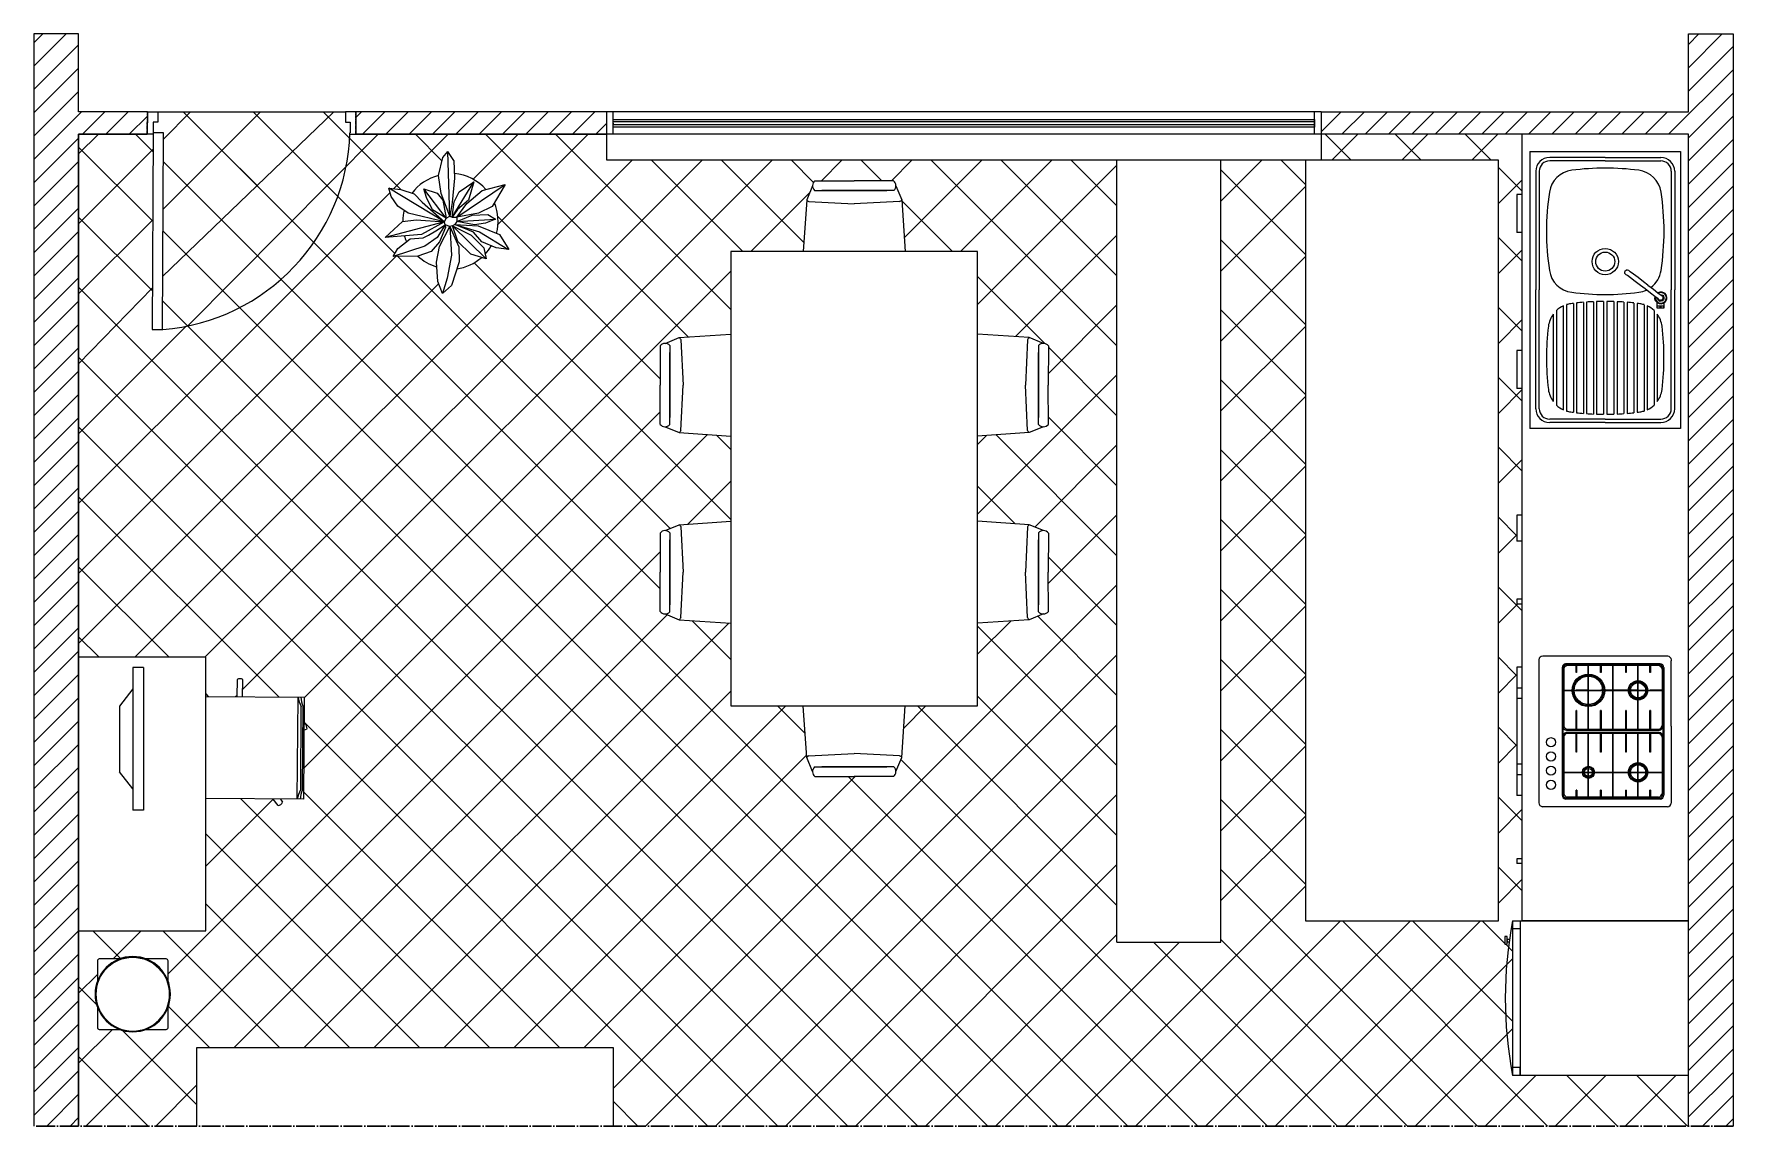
# Model space of a CAD drawing. Header units: millimetres. Extents: x 1206 to 12724, y 2853 to 4863.
# Drawn here: x 3105 to 3759, y 4358 to 4778 of the extents above; entities that cross this region are included whole.
import ezdxf

# ---------------------------------------------------------------- set-up
doc = ezdxf.new("R2010")
doc.units = ezdxf.units.MM
doc.linetypes.add('ACAD_ISO04W100', pattern=[30, 24, -3, 0, -3])
doc.linetypes.add('CENTER', pattern=[2, 1.25, -0.25, 0.25, -0.25])
for name, color, linetype, lineweight in [('A-ELEV-MBE2', 7, 'Continuous', 25), ('A-FURN', 6, 'Continuous', 18), ('A-LP-SEZIONI', 250, 'Continuous', 13), ('A-SECT C-MCUT', 7, 'Continuous', 20), ('arredi', 4, 'Continuous', 20), ('battiscopa', 6, 'Continuous', 13)]:
    doc.layers.add(name, color=color, linetype=linetype, lineweight=lineweight)
doc.layers.add('FINESTRE', color=5, linetype='Continuous')
doc.layers.add('VITI E CERNIERE', color=8, linetype='Continuous')

msp = doc.modelspace()

# ---------------------------------------------------------------- hatches: boundary and pattern name
at = {"layer": 'A-ELEV-MBE2'}
h = msp.add_hatch(dxfattribs=at)
h.set_pattern_fill('ANSI31', color=4, scale=2)
h.paths.add_polyline_path([(3121.81, 4778.36), (3113.21, 4778.36), (3104.61, 4778.36), (3104.61, 4357.77), (3121.81, 4357.77), (3121.81, 4739.76), (3148.23, 4739.76), (3148.27, 4748.36), (3121.81, 4748.36)])
h = msp.add_hatch(dxfattribs=at)
h.set_pattern_fill('ANSI31', color=4, scale=2)
h.paths.add_polyline_path([(3758.81, 4778.36), (3750.21, 4778.36), (3741.61, 4778.36), (3741.61, 4748.36), (3600.21, 4748.36), (3600.21, 4739.74), (3741.61, 4739.76), (3741.61, 4357.77), (3758.81, 4357.77)])
at = {"layer": 'VITI E CERNIERE'}
h = msp.add_hatch(dxfattribs=at)
h.set_pattern_fill('ANSI31', color=4, scale=2)
h.paths.add_polyline_path([(3325.17, 4739.76), (3325.17, 4748.36), (3228.55, 4748.36), (3228.51, 4739.76)])

# ---------------------------------------------------------------- linework, layer by layer
at = {"layer": 'A-ELEV-MBE2'}
for p, q in [((3113.21, 4778.36), (3104.61, 4778.36)), ((3104.61, 4778.36), (3104.61, 4357.77)), ((3121.81, 4778.36), (3113.21, 4778.36)), ((3121.81, 4748.36), (3121.81, 4778.36)), ((3741.61, 4748.36), (3741.61, 4778.36)), ((3741.61, 4778.36), (3750.21, 4778.36)), ((3750.21, 4778.36), (3758.81, 4778.36)), ((3758.81, 4778.36), (3758.81, 4357.77))]:
    msp.add_line(p, q, dxfattribs=at)
at = {"layer": 'A-FURN'}
for p, q in [((3325.17, 4729.76), (3325.17, 4739.76)), ((3600.21, 4739.74), (3600.21, 4729.74)), ((3677.61, 4436.76), (3677.61, 4739.76)), ((3668.45, 4729.74), (3325.17, 4729.74)), ((3521.61, 4428.61), (3521.61, 4729.74)), ((3561.61, 4428.61), (3561.61, 4729.74)), ((3594.18, 4729.74), (3594.18, 4436.76)), ((3668.45, 4436.76), (3668.45, 4729.74)), ((3404.39, 4719.9), (3402.13, 4714.49)), ((3405.2, 4718.05), (3432.97, 4718.05)), ((3435.67, 4718.05), (3407.9, 4718.05)), ((3436.48, 4719.9), (3438.74, 4714.49)), ((3402.13, 4714.49), (3400.8, 4694.59)), ((3402.96, 4713.8), (3420.43, 4713)), ((3437.91, 4713.8), (3420.43, 4713)), ((3438.74, 4714.49), (3440.07, 4694.59)), ((3677.61, 4716.48), (3675.61, 4716.48)), ((3677.61, 4716.48), (3675.61, 4716.48)), ((3675.61, 4716.48), (3675.61, 4701.85)), ((3677.61, 4701.85), (3675.61, 4701.85)), ((3372.94, 4694.59), (3372.94, 4519.59)), ((3467.94, 4694.59), (3372.94, 4694.59)), ((3467.94, 4519.59), (3467.94, 4694.59)), ((3347.63, 4659.17), (3353.04, 4661.44)), ((3349.48, 4658.36), (3349.48, 4630.6)), ((3353.04, 4661.44), (3372.94, 4662.76)), ((3353.73, 4660.61), (3354.53, 4643.13)), ((3487.85, 4661.44), (3467.94, 4662.76)), ((3487.15, 4660.61), (3486.35, 4643.13)), ((3493.25, 4659.17), (3487.85, 4661.44)), ((3491.41, 4658.36), (3491.41, 4630.6)), ((3349.48, 4627.9), (3349.48, 4655.67)), ((3491.41, 4627.9), (3491.41, 4655.67)), ((3677.61, 4656.48), (3675.61, 4656.48)), ((3675.61, 4656.48), (3675.61, 4641.85)), ((3353.73, 4625.66), (3354.53, 4643.13)), ((3487.15, 4625.66), (3486.35, 4643.13)), ((3677.61, 4641.85), (3675.61, 4641.85)), ((3347.63, 4627.09), (3353.04, 4624.83)), ((3493.25, 4627.09), (3487.85, 4624.83)), ((3353.04, 4624.83), (3372.94, 4623.5)), ((3487.85, 4624.83), (3467.94, 4623.5)), ((3677.61, 4593.03), (3675.61, 4593.03)), ((3675.61, 4593.03), (3675.61, 4583.03)), ((3345.69, 4586.15), (3345.76, 4571.03)), ((3347.63, 4587.07), (3353.04, 4589.34)), ((3349.48, 4586.26), (3349.48, 4558.5)), ((3353.04, 4589.34), (3372.94, 4590.66)), ((3353.73, 4588.51), (3354.53, 4571.03)), ((3487.85, 4589.34), (3467.94, 4590.66)), ((3487.15, 4588.51), (3486.35, 4571.03)), ((3493.25, 4587.07), (3487.85, 4589.34)), ((3491.41, 4586.26), (3491.41, 4558.5)), ((3349.48, 4555.8), (3349.48, 4583.57)), ((3491.41, 4555.8), (3491.41, 4583.57)), ((3677.61, 4583.03), (3675.61, 4583.03)), ((3345.69, 4555.91), (3345.76, 4571.03)), ((3353.73, 4553.56), (3354.53, 4571.03)), ((3487.15, 4553.56), (3486.35, 4571.03)), ((3677.61, 4560.72), (3675.61, 4560.72)), ((3675.61, 4560.72), (3675.61, 4558.73)), ((3347.63, 4554.99), (3353.04, 4552.73)), ((3493.25, 4554.99), (3487.85, 4552.73)), ((3677.61, 4558.73), (3675.61, 4558.73)), ((3353.04, 4552.73), (3372.94, 4551.4)), ((3487.85, 4552.73), (3467.94, 4551.4)), ((3170.76, 4538.29), (3121.81, 4538.29)), ((3170.76, 4432.96), (3170.76, 4538.29)), ((3677.61, 4534.46), (3675.61, 4534.46)), ((3675.61, 4534.46), (3675.61, 4485.06)), ((3182.79, 4529.74), (3182.68, 4523.14)), ((3184.87, 4523.12), (3184.99, 4529.7)), ((3170.76, 4523.23), (3208.63, 4522.95)), ((3205.98, 4483.66), (3206.33, 4522.97)), ((3208.63, 4522.95), (3208.41, 4483.65)), ((3677.61, 4526.45), (3675.61, 4526.45)), ((3677.61, 4522.48), (3675.61, 4522.48)), ((3207.42, 4519.4), (3207.2, 4487.24)), ((3208.01, 4487.23), (3208.23, 4519.39)), ((3372.94, 4519.59), (3467.94, 4519.59)), ((3402.13, 4499.68), (3400.8, 4519.59)), ((3438.74, 4499.68), (3440.07, 4519.59)), ((3208.56, 4510.2), (3209.76, 4510.76)), ((3209.07, 4512.66), (3208.57, 4512.44)), ((3209.07, 4512.66), (3209.07, 4512.66)), ((3402.96, 4500.38), (3420.43, 4501.18)), ((3437.91, 4500.38), (3420.43, 4501.18)), ((3404.39, 4494.28), (3402.13, 4499.68)), ((3405.2, 4496.12), (3432.97, 4496.12)), ((3435.67, 4496.12), (3407.9, 4496.12)), ((3436.48, 4494.28), (3438.74, 4499.68)), ((3677.61, 4497.09), (3675.61, 4497.09)), ((3677.61, 4493.06), (3675.61, 4493.06)), ((3208.41, 4483.65), (3170.76, 4483.86)), ((3198.69, 4481.17), (3196.7, 4483.71)), ((3199.52, 4483.7), (3200.31, 4482.45)), ((3677.61, 4485.06), (3675.61, 4485.06)), ((3677.61, 4460.72), (3675.61, 4460.72)), ((3677.61, 4460.72), (3675.61, 4460.72)), ((3675.61, 4460.72), (3675.61, 4458.82)), ((3677.61, 4458.82), (3675.61, 4458.82)), ((3594.18, 4436.76), (3668.45, 4436.76)), ((3673.91, 4436.76), (3673.91, 4377.26)), ((3673.91, 4436.76), (3741.61, 4436.76)), ((3673.91, 4436.76), (3676.91, 4436.76)), ((3673.91, 4436.76), (3673.91, 4436.76)), ((3676.91, 4436.76), (3676.91, 4377.26)), ((3676.91, 4436.76), (3676.91, 4433.76)), ((3741.61, 4436.76), (3677.61, 4436.76)), ((3121.81, 4432.96), (3170.76, 4432.96)), ((3671.9, 4430.76), (3670.9, 4430.76)), ((3670.9, 4430.76), (3670.9, 4427.76)), ((3671.9, 4427.76), (3671.9, 4430.76)), ((3671.9, 4429.26), (3671.9, 4429.76)), ((3671.9, 4429.76), (3672.74, 4429.76)), ((3671.9, 4429.26), (3671.9, 4428.76)), ((3676.91, 4433.76), (3673.91, 4433.76)), ((3551.61, 4428.47), (3521.61, 4428.61)), ((3521.61, 4428.61), (3561.61, 4428.61)), ((3670.9, 4427.76), (3671.9, 4427.76)), ((3671.9, 4428.76), (3672.6, 4428.76)), ((3676.91, 4380.26), (3673.91, 4380.26)), ((3741.61, 4377.26), (3673.91, 4377.26)), ((3676.91, 4377.26), (3676.91, 4380.26))]:
    msp.add_line(p, q, dxfattribs=at)
for points in [[(3405.32, 4721.84), (3420.43, 4721.77)], [(3435.55, 4721.84), (3420.43, 4721.77)], [(3345.69, 4658.25), (3345.76, 4643.13)], [(3495.2, 4658.25), (3495.12, 4643.13)], [(3345.69, 4628.01), (3345.76, 4643.13)], [(3495.2, 4628.01), (3495.12, 4643.13)], [(3495.2, 4586.15), (3495.12, 4571.03)], [(3495.2, 4555.91), (3495.12, 4571.03)], [(3405.32, 4492.33), (3420.43, 4492.41)], [(3435.55, 4492.33), (3420.43, 4492.41)], [(3327.72, 4357.78), (3327.72, 4387.87), (3167.22, 4387.87), (3167.22, 4357.77)]]:
    msp.add_lwpolyline(points, dxfattribs=at)
for points in [[(3157.13, 4408.55, 1), (3128.15, 4408.55, 1)], [(3156.84, 4408.55, 1), (3128.44, 4408.55, -1)]]:
    msp.add_lwpolyline(points, format="xyb", close=True, dxfattribs=at)
for points in [[(3137.9, 4422.13), (3129.74, 4422.13, 0.414214), (3129.06, 4421.45), (3129.06, 4413.59)], [(3156.23, 4413.59), (3156.23, 4421.45, 0.414214), (3155.55, 4422.13), (3147.39, 4422.13)], [(3129.06, 4403.5), (3129.06, 4395.64, 0.414214), (3129.74, 4394.96), (3137.9, 4394.96)], [(3147.39, 4394.96), (3155.55, 4394.96, 0.414214), (3156.23, 4395.64), (3156.23, 4403.5)]]:
    msp.add_lwpolyline(points, format="xyb", dxfattribs=at)
for centre, radius, start, end in [((3406.9, 4719.9), 2.51, 129.21019, 227.2752), ((3433.96, 4719.9), 2.51, 312.7248, 50.78981), ((3403.83, 4715.68), 2.08, 214.91288, 245.14526), ((3437.04, 4715.68), 2.08, 294.85474, 325.08712), ((3347.63, 4656.66), 2.51, 42.7248, 140.78981), ((3351.85, 4659.73), 2.08, 24.85474, 55.08712), ((3489.04, 4659.73), 2.08, 124.91288, 155.14526), ((3493.25, 4656.66), 2.51, 39.21019, 137.2752), ((3347.63, 4629.6), 2.51, 219.21019, 317.2752), ((3351.85, 4626.53), 2.08, 304.91288, 335.14526), ((3489.04, 4626.53), 2.08, 204.85474, 235.08712), ((3493.25, 4629.6), 2.51, 222.7248, 320.78981), ((3347.63, 4584.56), 2.51, 42.7248, 140.78981), ((3351.85, 4587.63), 2.08, 24.85474, 55.08712), ((3489.04, 4587.63), 2.08, 124.91288, 155.14526), ((3493.25, 4584.56), 2.51, 39.21019, 137.2752), ((3347.63, 4557.5), 2.51, 219.21019, 317.2752), ((3351.85, 4554.43), 2.08, 304.91288, 335.14526), ((3489.04, 4554.43), 2.08, 204.85474, 235.08712), ((3493.25, 4557.5), 2.51, 222.7248, 320.78981), ((3183.86, 4528.04), 2.01, 55.88551, 122.11449), ((3216.98, 4524.27), 10.72, 186.83026, 206.99376), ((3217.39, 4523.48), 10.03, 182.94973, 204.06543), ((3206.61, 4510.69), 3.15, 1.1954, 38.61838), ((3403.83, 4498.49), 2.08, 114.85474, 145.08712), ((3406.9, 4494.28), 2.51, 132.7248, 230.78981), ((3433.96, 4494.28), 2.51, 309.21019, 47.2752), ((3437.04, 4498.49), 2.08, 34.91288, 65.14526), ((3198.27, 4483.37), 2.24, 280.73345, 335.59053), ((3216.71, 4482), 10.85, 151.14853, 171.22498), ((3214.66, 4483.72), 7.52, 152.19063, 180.49707), ((3830.94, 4407.01), 159.83, 169.27251, 190.72749), ((3830.43, 4407.51), 159.83, 172.69244, 172.72104), ((3142.64, 4408.55), 14.2, 180, 0), ((3142.64, 4408.55), 14.2, 180, 0)]:
    msp.add_arc(centre, radius, start, end, dxfattribs=at)
at = {"layer": 'A-LP-SEZIONI', "linetype": 'ACAD_ISO04W100', "lineweight": 30, "ltscale": 0.3, "transparency": 33554687}
msp.add_line((3758.81, 4357.77), (3104.61, 4357.77), dxfattribs=at)
at = {"layer": 'A-SECT C-MCUT'}
for p, q in [((3148.27, 4748.36), (3121.81, 4748.36)), ((3148.27, 4748.36), (3148.23, 4739.76)), ((3325.17, 4748.36), (3228.55, 4748.36)), ((3600.21, 4748.36), (3741.61, 4748.36)), ((3600.21, 4748.36), (3600.21, 4739.74)), ((3121.81, 4357.77), (3121.81, 4739.76)), ((3148.23, 4739.76), (3121.81, 4739.76)), ((3121.81, 4739.76), (3121.81, 4739.76)), ((3121.81, 4739.76), (3121.81, 4357.77)), ((3325.17, 4739.76), (3228.51, 4739.76)), ((3741.61, 4739.76), (3600.21, 4739.74)), ((3741.61, 4357.77), (3741.61, 4739.76))]:
    msp.add_line(p, q, dxfattribs=at)
msp.add_lwpolyline([(3228.55, 4748.36), (3228.51, 4739.76), (3325.17, 4739.76), (3325.17, 4748.36), (3228.55, 4748.36)], dxfattribs=at)
at = {"layer": 'arredi'}
for p, q in [((3152.28, 4748.34), (3224.54, 4748.37)), ((3176.98, 4733.46), (3190.49, 4719.96))]:
    msp.add_line(p, q, dxfattribs=at)
at = {"layer": 'arredi', "linetype": 'Continuous'}
for p, q in [((3154.05, 4684.92), (3220.04, 4748.37)), ((3154.34, 4710.83), (3191.86, 4748.34)), ((3154.46, 4737.88), (3164.92, 4748.34)), ((3162.11, 4748.34), (3345.73, 4564.71)), ((3189.05, 4748.34), (3243.58, 4693.8)), ((3215.99, 4748.34), (3245.86, 4718.46)), ((3121.81, 4732.17), (3129.39, 4739.76)), ((3143.75, 4739.76), (3150.43, 4733.08)), ((3163.74, 4665.88), (3237.16, 4739.76)), ((3243.1, 4718.76), (3264.1, 4739.76)), ((3251.51, 4739.76), (3261.71, 4729.56)), ((3273.71, 4722.43), (3291.04, 4739.76)), ((3278.45, 4739.76), (3356.54, 4661.67)), ((3283.26, 4705.04), (3317.98, 4739.76)), ((3305.39, 4739.76), (3372.94, 4672.21)), ((3601.76, 4739.74), (3611.76, 4729.74)), ((3604.31, 4729.74), (3614.33, 4739.76)), ((3628.68, 4739.76), (3638.7, 4729.74)), ((3631.25, 4729.74), (3641.27, 4739.76)), ((3655.62, 4739.76), (3665.64, 4729.74)), ((3658.19, 4729.74), (3668.21, 4739.76)), ((3121.81, 4734.76), (3150.31, 4706.25)), ((3121.81, 4705.23), (3150.43, 4733.85)), ((3143.46, 4538.29), (3334.9, 4729.74)), ((3154.42, 4729.08), (3525.74, 4357.77)), ((3170.4, 4538.29), (3361.84, 4729.74)), ((3184.92, 4525.87), (3388.78, 4729.74)), ((3342.35, 4729.74), (3377.5, 4694.59)), ((3369.29, 4729.74), (3401.03, 4698)), ((3396.23, 4729.74), (3404.76, 4721.21)), ((3407.82, 4721.83), (3415.72, 4729.74)), ((3423.17, 4729.74), (3431.09, 4721.82)), ((3434.76, 4721.84), (3442.67, 4729.74)), ((3439.72, 4699.85), (3469.61, 4729.74)), ((3450.11, 4729.74), (3521.61, 4658.25)), ((3461.4, 4694.59), (3496.55, 4729.74)), ((3467.94, 4674.19), (3521.61, 4727.86)), ((3477.05, 4729.74), (3521.61, 4685.19)), ((3504, 4729.74), (3521.61, 4712.13)), ((3561.61, 4713.98), (3577.37, 4729.74)), ((3561.61, 4726.01), (3594.18, 4693.44)), ((3584.82, 4729.74), (3594.18, 4720.38)), ((3668.45, 4726.93), (3677.61, 4717.77)), ((3121.81, 4597.47), (3241.69, 4717.35)), ((3380.57, 4694.59), (3403.32, 4717.33)), ((3561.61, 4687.04), (3594.18, 4719.61)), ((3668.45, 4713.06), (3677.61, 4722.21)), ((3438.76, 4714.15), (3458.32, 4694.59)), ((3121.81, 4707.82), (3150.19, 4679.43)), ((3121.81, 4678.29), (3150.31, 4706.8)), ((3283.2, 4708.07), (3345.75, 4645.52)), ((3154.31, 4702.41), (3498.8, 4357.77)), ((3482.48, 4661.79), (3521.61, 4700.92)), ((3561.61, 4699.07), (3594.18, 4666.5)), ((3668.45, 4699.99), (3677.61, 4690.83)), ((3121.81, 4570.53), (3243.97, 4692.69)), ((3244.69, 4692.69), (3349.52, 4587.86)), ((3561.61, 4660.1), (3594.18, 4692.67)), ((3668.45, 4686.12), (3677.61, 4695.27)), ((3208.63, 4522.65), (3372.94, 4686.96)), ((3274.12, 4690.21), (3372.94, 4591.39)), ((3467.94, 4684.97), (3493.8, 4659.11)), ((3121.81, 4543.58), (3260.45, 4682.23)), ((3121.81, 4680.88), (3444.91, 4357.77)), ((3121.81, 4651.35), (3150.2, 4680.59)), ((3154.19, 4675.43), (3471.85, 4357.77)), ((3495.14, 4647.51), (3521.61, 4673.98)), ((3561.61, 4672.13), (3594.18, 4639.56)), ((3668.45, 4673.04), (3677.61, 4663.89)), ((3121.81, 4624.41), (3163.16, 4665.76)), ((3561.61, 4633.15), (3594.18, 4665.73)), ((3668.45, 4659.18), (3677.61, 4668.33)), ((3121.81, 4653.93), (3417.97, 4357.77)), ((3495.19, 4657.72), (3521.61, 4631.31)), ((3467.94, 4593.37), (3521.61, 4647.04)), ((3561.61, 4645.19), (3594.18, 4612.62)), ((3668.45, 4646.1), (3677.61, 4636.95)), ((3561.61, 4606.21), (3594.18, 4638.78)), ((3668.45, 4632.24), (3677.61, 4641.39)), ((3208.48, 4495.55), (3345.71, 4632.78)), ((3121.81, 4626.99), (3391.03, 4357.77)), ((3495.18, 4630.79), (3521.61, 4604.37)), ((3156.23, 4416.36), (3363.96, 4624.1)), ((3367.4, 4623.87), (3372.94, 4618.33)), ((3467.94, 4620.31), (3471.36, 4623.73)), ((3475.06, 4623.97), (3521.61, 4577.42)), ((3489.96, 4588.45), (3521.61, 4620.1)), ((3668.45, 4619.16), (3677.61, 4610.01)), ((3561.61, 4618.25), (3594.18, 4585.68)), ((3668.45, 4605.3), (3677.61, 4614.45)), ((3356.37, 4589.56), (3372.94, 4606.13)), ((3561.61, 4579.27), (3594.18, 4611.84)), ((3121.81, 4600.05), (3198.84, 4523.02)), ((3467.94, 4604.15), (3482.39, 4589.7)), ((3495.14, 4566.69), (3521.61, 4593.15)), ((3561.61, 4591.31), (3594.18, 4558.73)), ((3668.45, 4592.22), (3675.61, 4585.07)), ((3561.61, 4552.33), (3594.18, 4584.9)), ((3668.45, 4578.36), (3675.61, 4585.51)), ((3121.81, 4573.11), (3156.63, 4538.29)), ((3124.58, 4357.77), (3345.72, 4578.92)), ((3495.15, 4576.94), (3521.61, 4550.48)), ((3327.72, 4372.33), (3521.61, 4566.21)), ((3561.61, 4564.37), (3594.18, 4531.79)), ((3668.45, 4565.28), (3677.61, 4556.13)), ((3181.62, 4387.87), (3348.41, 4554.66)), ((3491.07, 4554.08), (3521.61, 4523.54)), ((3561.61, 4525.39), (3594.18, 4557.96)), ((3668.45, 4551.42), (3675.77, 4558.73)), ((3208.56, 4387.87), (3372.14, 4551.45)), ((3358.05, 4552.39), (3372.94, 4537.5)), ((3467.94, 4539.49), (3480.7, 4552.25)), ((3467.94, 4550.27), (3521.61, 4496.6)), ((3121.81, 4546.17), (3129.69, 4538.29)), ((3340.1, 4357.77), (3521.61, 4539.27)), ((3561.61, 4537.42), (3594.18, 4504.85)), ((3668.45, 4538.34), (3675.61, 4531.19)), ((3561.61, 4498.45), (3594.18, 4531.02)), ((3668.45, 4524.47), (3675.61, 4531.63)), ((3170.76, 4524.16), (3171.7, 4523.22)), ((3182.19, 4523.14), (3182.69, 4523.64)), ((3235.5, 4387.87), (3372.94, 4525.31)), ((3467.94, 4523.33), (3521.61, 4469.66)), ((3262.44, 4387.87), (3394.16, 4519.59)), ((3390.86, 4519.59), (3401.51, 4508.93)), ((3439.5, 4511.05), (3448.04, 4519.59)), ((3444.74, 4519.59), (3521.61, 4442.72)), ((3208.58, 4513.28), (3364.09, 4357.77)), ((3367.04, 4357.77), (3521.61, 4512.33)), ((3561.61, 4510.48), (3594.18, 4477.91)), ((3668.45, 4511.4), (3675.61, 4504.25)), ((3561.61, 4471.51), (3594.18, 4504.08)), ((3668.45, 4497.53), (3675.61, 4504.69)), ((3289.38, 4387.87), (3402.07, 4500.56)), ((3438.43, 4498.95), (3579.62, 4357.77)), ((3316.32, 4387.87), (3420.86, 4492.41)), ((3418.05, 4492.4), (3552.68, 4357.77)), ((3170.76, 4457.83), (3196.64, 4483.71)), ((3184.19, 4483.79), (3280.11, 4387.87)), ((3208.43, 4486.49), (3307.05, 4387.87)), ((3393.98, 4357.77), (3521.61, 4485.39)), ((3561.61, 4483.54), (3594.18, 4450.97)), ((3668.45, 4484.46), (3677.61, 4475.31)), ((3561.61, 4444.57), (3594.18, 4477.14)), ((3668.45, 4470.59), (3677.61, 4479.75)), ((3170.76, 4470.28), (3253.17, 4387.87)), ((3420.92, 4357.77), (3521.61, 4458.45)), ((3561.61, 4456.6), (3660.44, 4357.77)), ((3668.45, 4457.52), (3677.61, 4448.36)), ((3501.75, 4357.77), (3594.18, 4450.2)), ((3668.45, 4443.65), (3677.61, 4452.81)), ((3170.76, 4443.34), (3226.23, 4387.87)), ((3528.69, 4357.77), (3607.68, 4436.76)), ((3555.63, 4357.77), (3634.62, 4436.76)), ((3582.57, 4357.77), (3661.56, 4436.76)), ((3608.39, 4436.76), (3687.38, 4357.77)), ((3635.33, 4436.76), (3673.91, 4398.18)), ((3662.27, 4436.76), (3670.9, 4428.13)), ((3127.25, 4432.96), (3137.96, 4422.26)), ((3135.06, 4422.13), (3145.89, 4432.96)), ((3154.19, 4432.96), (3199.29, 4387.87)), ((3447.87, 4357.77), (3521.61, 4431.51)), ((3561.61, 4429.66), (3633.5, 4357.77)), ((3474.81, 4357.77), (3545.64, 4428.61)), ((3535.72, 4428.61), (3606.56, 4357.77)), ((3671.27, 4427.76), (3673.91, 4425.12)), ((3121.81, 4408.88), (3129.06, 4416.13)), ((3609.51, 4357.77), (3673.91, 4422.17)), ((3121.81, 4411.47), (3128.71, 4404.56)), ((3156.39, 4403.83), (3172.35, 4387.87)), ((3121.81, 4381.94), (3134.83, 4394.96)), ((3138.66, 4394.61), (3167.22, 4366.05)), ((3636.45, 4357.77), (3673.91, 4395.22)), ((3121.81, 4384.53), (3148.57, 4357.77)), ((3663.39, 4357.77), (3682.88, 4377.26)), ((3690.33, 4357.77), (3709.82, 4377.26)), ((3694.83, 4377.26), (3714.32, 4357.77)), ((3717.27, 4357.77), (3736.76, 4377.26)), ((3721.77, 4377.26), (3741.26, 4357.77)), ((3151.52, 4357.77), (3167.22, 4373.47)), ((3327.72, 4367.2), (3337.15, 4357.77))]:
    msp.add_line(p, q, dxfattribs=at)
at = {"layer": 'battiscopa'}
for p, q in [((3600.21, 4748.36), (3325.17, 4748.36)), ((3600.21, 4739.74), (3325.17, 4739.76))]:
    msp.add_line(p, q, dxfattribs=at)
at = {"layer": 'Defpoints'}
msp.add_line((3121.81, 4739.76), (3148.23, 4739.76), dxfattribs=at)
at = {"layer": 'FINESTRE', "linetype": 'CENTER'}
for p, q in [((3148.23, 4739.76), (3148.27, 4748.36)), ((3228.51, 4739.76), (3228.55, 4748.36))]:
    msp.add_line(p, q, dxfattribs=at)
at = {"layer": 'FINESTRE'}
msp.add_line((3325.17, 4739.76), (3325.17, 4748.36), dxfattribs=at)
at = {"layer": 'VITI E CERNIERE'}
for p, q in [((3148.27, 4748.36), (3152.28, 4748.34)), ((3150.48, 4744.33), (3150.46, 4740.32)), ((3152.26, 4744.33), (3150.48, 4744.33)), ((3152.28, 4748.34), (3152.26, 4744.33)), ((3224.54, 4748.37), (3224.52, 4744.36)), ((3224.52, 4744.36), (3226.3, 4744.35)), ((3228.55, 4748.36), (3224.54, 4748.37)), ((3226.3, 4744.35), (3226.29, 4740.33)), ((3327.67, 4739.76), (3327.67, 4748.36)), ((3327.67, 4748.36), (3327.67, 4748.36)), ((3327.67, 4743.98), (3327.67, 4745.48)), ((3327.67, 4745.48), (3597.71, 4745.48)), ((3597.71, 4744.48), (3327.67, 4744.48)), ((3327.67, 4743.98), (3327.67, 4743.48)), ((3327.67, 4743.48), (3597.71, 4743.48)), ((3597.71, 4739.76), (3597.71, 4748.36)), ((3597.71, 4745.48), (3597.71, 4742.48)), ((3597.71, 4743.48), (3597.71, 4744.48)), ((3150.46, 4739.75), (3148.23, 4739.76)), ((3226.28, 4739.76), (3228.51, 4739.76)), ((3597.71, 4742.48), (3327.67, 4742.48)), ((3260.42, 4723.85), (3261.99, 4730.79)), ((3261.99, 4730.79), (3263.93, 4733.1)), ((3264.67, 4708.12), (3263.93, 4733.1)), ((3266.24, 4729.58), (3263.93, 4733.1)), ((3680.61, 4733.09), (3738.61, 4733.09)), ((3680.61, 4733.09), (3680.61, 4626.42)), ((3709.61, 4730.82), (3688.21, 4730.82)), ((3709.61, 4730.82), (3731.01, 4730.82)), ((3738.61, 4733.09), (3738.61, 4626.42)), ((3261.43, 4716.91), (3260.42, 4723.85)), ((3266.24, 4729.58), (3266.52, 4722.83)), ((3266.52, 4724.64), (3266.43, 4724.64)), ((3682.87, 4725.49), (3682.87, 4679.76)), ((3684.21, 4725.49), (3684.21, 4679.76)), ((3709.61, 4729.49), (3688.21, 4729.49)), ((3709.61, 4729.49), (3731.01, 4729.49)), ((3735.01, 4725.49), (3735.01, 4679.76)), ((3736.34, 4725.49), (3736.34, 4679.76)), ((3242.1, 4715.8), (3241.27, 4718.95)), ((3241.27, 4718.95), (3245.8, 4718.48)), ((3262.73, 4706), (3241.27, 4718.95)), ((3245.8, 4718.48), (3250.98, 4716.73)), ((3255.7, 4715.43), (3254.68, 4718.76)), ((3254.68, 4718.76), (3259.86, 4717)), ((3263.28, 4707.38), (3254.68, 4718.76)), ((3259.86, 4717), (3262.08, 4714.32)), ((3264.67, 4708.22), (3261.43, 4716.91)), ((3266.52, 4722.83), (3265.6, 4713.4)), ((3265.6, 4707.85), (3273.92, 4721.44)), ((3266.34, 4713.77), (3268.37, 4717.56)), ((3267.45, 4707.75), (3286.04, 4720.33)), ((3268.37, 4717.56), (3273.92, 4721.44)), ((3271.24, 4713.03), (3277.16, 4718.11)), ((3273.92, 4721.44), (3271.89, 4714.41)), ((3277.16, 4718.11), (3286.04, 4720.33)), ((3286.04, 4720.33), (3281.04, 4711.92)), ((3244.69, 4712.1), (3242.1, 4715.8)), ((3248.67, 4709.33), (3244.69, 4712.1)), ((3250.98, 4716.73), (3254.13, 4713.58)), ((3254.13, 4713.58), (3262.73, 4706)), ((3258.1, 4710.62), (3255.7, 4715.43)), ((3263.28, 4707.38), (3258.1, 4710.62)), ((3262.08, 4714.32), (3263.28, 4707.38)), ((3265.6, 4713.4), (3264.67, 4708.12)), ((3265.6, 4707.85), (3266.34, 4713.77)), ((3267.72, 4710.71), (3265.6, 4707.85)), ((3267.45, 4707.75), (3271.24, 4713.03)), ((3271.89, 4714.41), (3267.72, 4710.71)), ((3281.04, 4711.92), (3275.77, 4709.33)), ((3680.61, 4711.38), (3680.61, 4711.38)), ((3239.79, 4699.98), (3246.54, 4706.18)), ((3262.73, 4706), (3239.79, 4699.98)), ((3246.54, 4706.18), (3251.72, 4706.83)), ((3246.59, 4706.35), (3246.59, 4706.17)), ((3262.73, 4706), (3248.67, 4709.33)), ((3251.72, 4706.83), (3262.73, 4706)), ((3262.73, 4706), (3253.76, 4701.09)), ((3259.31, 4702.57), (3262.91, 4704.79)), ((3262.91, 4704.79), (3259.86, 4699.98)), ((3260.79, 4696.56), (3264.67, 4704.15)), ((3263.01, 4703.78), (3260.79, 4698.32)), ((3262.91, 4704.79), (3263.01, 4703.78)), ((3264.67, 4704.15), (3268.19, 4696.38)), ((3264.67, 4704.15), (3265.32, 4693.23)), ((3265.69, 4704.42), (3272.9, 4700.91)), ((3267.82, 4698.41), (3265.69, 4704.42)), ((3265.69, 4704.42), (3278.73, 4691.75)), ((3266.71, 4704.98), (3275.59, 4704.42)), ((3273.83, 4702.02), (3266.71, 4704.98)), ((3266.71, 4704.98), (3276.14, 4702.2)), ((3275.77, 4709.33), (3267.45, 4707.75)), ((3267.45, 4706.09), (3273.27, 4708.59)), ((3267.45, 4706.09), (3282.34, 4707.01)), ((3274.2, 4704.79), (3267.45, 4706.09)), ((3273.27, 4708.59), (3279.38, 4708.86)), ((3278.45, 4705.44), (3274.2, 4704.79)), ((3275.59, 4704.42), (3283.82, 4701.09)), ((3282.34, 4707.01), (3278.45, 4705.44)), ((3279.38, 4708.86), (3282.34, 4707.01)), ((3253.76, 4701.09), (3239.79, 4699.98)), ((3244.69, 4695.73), (3249.5, 4699.52)), ((3247.88, 4698.73), (3248.06, 4698.46)), ((3249.5, 4699.52), (3254.4, 4699.89)), ((3254.4, 4699.89), (3256.53, 4700.82)), ((3259.86, 4699.98), (3255.05, 4696.65)), ((3256.53, 4700.82), (3259.31, 4702.57)), ((3260.79, 4698.32), (3257.55, 4694.62)), ((3272.81, 4693.6), (3267.82, 4698.41)), ((3272.9, 4700.91), (3277.81, 4696.01)), ((3277.07, 4698.32), (3273.83, 4702.02)), ((3276.14, 4702.2), (3287.05, 4695.54)), ((3282.52, 4696.01), (3277.07, 4698.32)), ((3283.82, 4701.09), (3287.42, 4695.36)), ((3255.05, 4696.65), (3242.93, 4692.68)), ((3242.93, 4692.68), (3244.69, 4695.73)), ((3252.46, 4692.77), (3242.93, 4692.68)), ((3257.55, 4694.62), (3252.46, 4692.77)), ((3259.58, 4690.46), (3260.79, 4696.56)), ((3265.32, 4693.23), (3263.65, 4684.26)), ((3268.37, 4690.64), (3265.41, 4681.49)), ((3268.19, 4696.38), (3268.37, 4690.64)), ((3278.73, 4691.75), (3272.81, 4693.6)), ((3277.81, 4696.01), (3278.73, 4691.75)), ((3280.68, 4696.7), (3280.77, 4696.8)), ((3287.42, 4695.36), (3282.52, 4696.01)), ((3260.14, 4683.06), (3259.58, 4690.46)), ((3259.59, 4688.73), (3259.86, 4688.64)), ((3263.65, 4684.26), (3261.9, 4678.34)), ((3261.9, 4678.34), (3260.14, 4683.06)), ((3265.41, 4681.49), (3261.9, 4678.34)), ((3682.87, 4634.02), (3682.87, 4679.76)), ((3684.21, 4634.02), (3684.21, 4679.76)), ((3735.01, 4634.02), (3735.01, 4679.76)), ((3736.34, 4634.02), (3736.34, 4679.76)), ((3690.81, 4671.85), (3690.81, 4635.4)), ((3693.47, 4673.64), (3693.47, 4633.6)), ((3694.67, 4674.1), (3694.67, 4633.14)), ((3697.34, 4674.6), (3697.34, 4632.64)), ((3698.54, 4674.74), (3698.54, 4632.5)), ((3698.54, 4674.74), (3698.54, 4632.5)), ((3701.21, 4675), (3701.21, 4632.24)), ((3702.41, 4675.1), (3702.41, 4632.15)), ((3702.41, 4675.1), (3702.41, 4632.15)), ((3705.07, 4675.25), (3705.07, 4631.99)), ((3706.27, 4675.3), (3706.27, 4631.94)), ((3708.94, 4675.35), (3708.94, 4631.89)), ((3710.27, 4675.35), (3710.27, 4631.89)), ((3712.94, 4675.3), (3712.94, 4631.94)), ((3714.14, 4675.25), (3714.14, 4631.99)), ((3716.81, 4675.1), (3716.81, 4632.15)), ((3716.81, 4675.1), (3716.81, 4632.15)), ((3718.01, 4675), (3718.01, 4632.24)), ((3720.67, 4674.74), (3720.67, 4632.5)), ((3720.67, 4674.74), (3720.67, 4632.5)), ((3721.87, 4674.6), (3721.87, 4632.64)), ((3724.54, 4674.1), (3724.54, 4633.14)), ((3725.74, 4673.64), (3725.74, 4633.6)), ((3728.41, 4671.85), (3728.41, 4635.4)), ((3729.61, 4672.75), (3729.61, 4674.9)), ((3732.14, 4673.55), (3729.61, 4673.55)), ((3732.14, 4672.75), (3729.61, 4672.75)), ((3732.14, 4674.75), (3732.14, 4672.75)), ((3732.14, 4672.75), (3732.14, 4673.25)), ((3689.61, 4670.5), (3689.61, 4636.75)), ((3729.61, 4670.5), (3729.61, 4636.75)), ((3738.61, 4626.42), (3680.61, 4626.42)), ((3709.61, 4630.02), (3688.21, 4630.02)), ((3709.61, 4628.69), (3688.21, 4628.69)), ((3709.61, 4630.02), (3731.01, 4630.02)), ((3709.61, 4628.69), (3731.01, 4628.69)), ((3142.62, 4534.3), (3142.62, 4479.37)), ((3146.8, 4534.3), (3142.62, 4534.3)), ((3146.8, 4534.3), (3146.8, 4479.37)), ((3684.05, 4537.38), (3684.05, 4486.15)), ((3684.05, 4537.38), (3684.05, 4482.25)), ((3733.68, 4538.76), (3685.53, 4538.76)), ((3692.99, 4534.36), (3692.99, 4485.14)), ((3693.32, 4533.96), (3693.32, 4507.84)), ((3693.64, 4533.97), (3693.64, 4511.91)), ((3714.18, 4535.81), (3694.28, 4535.82)), ((3713.86, 4535.43), (3694.61, 4535.44)), ((3714.45, 4535.11), (3695.2, 4535.12)), ((3698.36, 4532.38), (3698.36, 4535.11)), ((3698.36, 4535.11), (3698.36, 4532.38)), ((3698.54, 4535.11), (3698.54, 4532.38)), ((3703.03, 4510.2), (3703.03, 4534.99)), ((3703.21, 4510.2), (3703.21, 4534.99)), ((3707.81, 4532.38), (3707.81, 4535.11)), ((3707.99, 4535.11), (3707.99, 4532.38)), ((3712.47, 4510.19), (3712.47, 4535.11)), ((3712.66, 4510.19), (3712.66, 4535.11)), ((3730.43, 4535.44), (3713.86, 4535.43)), ((3730.75, 4535.83), (3714.18, 4535.81)), ((3730.19, 4535.11), (3714.45, 4535.11)), ((3717.48, 4532.38), (3717.48, 4535.11)), ((3717.66, 4535.11), (3717.66, 4532.38)), ((3722.15, 4510.19), (3722.15, 4534.98)), ((3722.34, 4510.19), (3722.34, 4534.98)), ((3726.82, 4532.38), (3726.82, 4535.11)), ((3726.91, 4535.11), (3727.01, 4535.11)), ((3727.01, 4535.11), (3727.01, 4532.38)), ((3730.3, 4535.44), (3729.15, 4535.44)), ((3730.62, 4535.83), (3729.47, 4535.83)), ((3731.49, 4533.67), (3731.49, 4511.98)), ((3731.81, 4533.95), (3731.81, 4507.83)), ((3731.81, 4533.95), (3731.81, 4512.36)), ((3732.13, 4534.34), (3732.13, 4485.17)), ((3735.05, 4537.26), (3735.05, 4536.93)), ((3735.05, 4511.71), (3735.05, 4536.93)), ((3698.54, 4532.38), (3698.36, 4532.38)), ((3703.21, 4531.83), (3703.03, 4531.83)), ((3703.12, 4531.83), (3703.21, 4531.83)), ((3707.99, 4532.38), (3707.81, 4532.38)), ((3717.66, 4532.38), (3717.48, 4532.38)), ((3722.25, 4529.27), (3722.16, 4529.27)), ((3722.25, 4529.27), (3722.34, 4529.27)), ((3727.01, 4532.38), (3726.82, 4532.38)), ((3142.62, 4526.09), (3137.55, 4519.5)), ((3693.64, 4525.65), (3712.47, 4525.65)), ((3693.64, 4525.47), (3712.47, 4525.47)), ((3703.03, 4525.65), (3698.45, 4525.65)), ((3703.21, 4525.65), (3703.03, 4525.47)), ((3703.21, 4525.47), (3703.03, 4525.65)), ((3712.47, 4525.65), (3707.9, 4525.65)), ((3708.58, 4525.65), (3708.58, 4526.02)), ((3709.01, 4525.65), (3708.58, 4525.65)), ((3709.39, 4525.65), (3709.01, 4525.65)), ((3718.92, 4525.65), (3709.2, 4525.65)), ((3709.39, 4525.56), (3709.39, 4525.65)), ((3709.39, 4525.65), (3709.39, 4525.47)), ((3712.66, 4525.65), (3731.81, 4525.65)), ((3712.66, 4525.47), (3731.81, 4525.47)), ((3722.15, 4525.65), (3717.57, 4525.65)), ((3725.95, 4525.56), (3725.95, 4525.65)), ((3725.95, 4525.56), (3725.95, 4525.65)), ((3725.95, 4525.56), (3725.95, 4525.47)), ((3731.49, 4525.65), (3726.91, 4525.65)), ((3137.55, 4519.5), (3137.55, 4494.17)), ((3698.36, 4510.2), (3698.36, 4517.8)), ((3698.54, 4517.8), (3698.36, 4517.8)), ((3698.54, 4517.8), (3698.54, 4510.2)), ((3707.81, 4510.19), (3707.81, 4517.8)), ((3707.99, 4517.8), (3707.81, 4517.8)), ((3707.99, 4517.8), (3707.99, 4510.19)), ((3717.48, 4510.19), (3717.48, 4517.8)), ((3717.66, 4517.8), (3717.48, 4517.8)), ((3717.66, 4517.8), (3717.66, 4510.19)), ((3726.82, 4510.19), (3726.82, 4517.8)), ((3727.01, 4517.8), (3726.82, 4517.8)), ((3727.01, 4517.8), (3727.01, 4510.19)), ((3727.01, 4510.52), (3727.01, 4517.8)), ((3693.32, 4507.84), (3693.32, 4485.54)), ((3693.64, 4507.85), (3693.64, 4485.78)), ((3711, 4509.33), (3694.61, 4509.31)), ((3694.69, 4510.2), (3730.43, 4510.19)), ((3714.22, 4510.51), (3694.98, 4510.52)), ((3714.45, 4508.99), (3695.2, 4508.99)), ((3698.36, 4501.7), (3698.36, 4509.32)), ((3698.54, 4509.32), (3698.54, 4501.7)), ((3703.03, 4484.4), (3703.03, 4509.32)), ((3703.21, 4484.4), (3703.21, 4509.32)), ((3707.81, 4501.7), (3707.81, 4509.33)), ((3707.99, 4509.33), (3707.99, 4501.7)), ((3730.43, 4509.32), (3711, 4509.33)), ((3712.47, 4484.08), (3712.47, 4509.33)), ((3712.66, 4484.08), (3712.66, 4509.33)), ((3730.09, 4510.51), (3714.22, 4510.51)), ((3730.19, 4508.99), (3714.45, 4508.99)), ((3717.48, 4501.7), (3717.48, 4509.33)), ((3717.66, 4509.33), (3717.66, 4501.7)), ((3722.15, 4484.4), (3722.15, 4509.32)), ((3722.34, 4484.4), (3722.34, 4509.32)), ((3726.82, 4501.7), (3726.82, 4509.32)), ((3727.01, 4509.32), (3727.01, 4501.7)), ((3727.01, 4508.99), (3727.01, 4501.7)), ((3731.49, 4507.55), (3731.49, 4485.85)), ((3731.81, 4507.83), (3731.81, 4485.56)), ((3735.05, 4511.71), (3735.05, 4486.03)), ((3698.54, 4501.7), (3698.36, 4501.7)), ((3707.99, 4501.7), (3707.81, 4501.7)), ((3717.66, 4501.7), (3717.48, 4501.7)), ((3727.01, 4501.7), (3726.82, 4501.7)), ((3704.65, 4493.99), (3704.65, 4494.36)), ((3142.62, 4487.58), (3137.55, 4494.17)), ((3693.32, 4493.9), (3731.81, 4493.9)), ((3693.64, 4494.08), (3731.81, 4494.08)), ((3703.21, 4494.08), (3703.03, 4493.9)), ((3703.21, 4493.9), (3703.03, 4494.08)), ((3705.07, 4493.99), (3704.65, 4493.99)), ((3705.07, 4493.99), (3704.65, 4493.99)), ((3705.07, 4494.08), (3705.45, 4494.08)), ((3714.18, 4483.7), (3694.28, 4483.69)), ((3730.43, 4484.07), (3694.57, 4484.08)), ((3710.84, 4484.4), (3694.98, 4484.4)), ((3698.45, 4484.4), (3698.45, 4487.14)), ((3698.63, 4487.14), (3698.45, 4487.14)), ((3698.63, 4487.14), (3698.63, 4484.4)), ((3707.81, 4484.4), (3707.81, 4487.14)), ((3707.99, 4487.14), (3707.81, 4487.14)), ((3707.99, 4487.14), (3707.99, 4484.4)), ((3730.09, 4484.39), (3710.84, 4484.4)), ((3730.43, 4484.07), (3713.86, 4484.08)), ((3730.75, 4483.68), (3714.18, 4483.7)), ((3717.48, 4484.4), (3717.48, 4487.14)), ((3717.66, 4487.14), (3717.48, 4487.14)), ((3717.66, 4487.14), (3717.66, 4484.4)), ((3726.82, 4484.4), (3726.82, 4487.14)), ((3727.01, 4487.14), (3726.82, 4487.14)), ((3727.01, 4484.4), (3726.82, 4484.4)), ((3727.01, 4487.14), (3727.01, 4484.4)), ((3735.05, 4486.03), (3735.05, 4482.13)), ((3146.8, 4479.37), (3142.62, 4479.37)), ((3733.56, 4480.76), (3685.42, 4480.76))]:
    msp.add_line(p, q, dxfattribs=at)
at = {"layer": 'VITI E CERNIERE', "linetype": 'Continuous'}
msp.add_line((3266.44, 4724.83), (3266.64, 4724.63), dxfattribs=at)
at = {"layer": 'VITI E CERNIERE', "linetype": 'ByBlock'}
for p, q in [((3717.14, 4686.63), (3717.32, 4687.09)), ((3717.2, 4686.17), (3717.14, 4686.63)), ((3717.5, 4685.78), (3717.2, 4686.17)), ((3717.32, 4687.09), (3717.71, 4687.38)), ((3717.67, 4685.65), (3717.5, 4685.78)), ((3718.13, 4685.3), (3717.67, 4685.65)), ((3718.18, 4687.45), (3717.71, 4687.38)), ((3719.34, 4684.38), (3718.13, 4685.3)), ((3718.63, 4687.27), (3718.18, 4687.45)), ((3718.8, 4687.14), (3718.63, 4687.27)), ((3719.26, 4686.79), (3718.8, 4687.14)), ((3720.47, 4685.87), (3719.26, 4686.79)), ((3721.1, 4683.05), (3719.34, 4684.38)), ((3722.23, 4684.54), (3720.47, 4685.87)), ((3724.31, 4682.96), (3722.23, 4684.54)), ((3723.18, 4681.47), (3721.1, 4683.05)), ((3724.92, 4680.15), (3723.18, 4681.47)), ((3726.05, 4681.64), (3724.31, 4682.96)), ((3727, 4678.57), (3724.92, 4680.15)), ((3726.05, 4681.64), (3728.13, 4680.06)), ((3728.76, 4677.24), (3727, 4678.57)), ((3728.13, 4680.06), (3729.89, 4678.72)), ((3729.89, 4678.72), (3731.1, 4677.8)), ((3729.91, 4678.71), (3730.68, 4678.98)), ((3730.68, 4678.98), (3729.91, 4678.71)), ((3730.71, 4678.77), (3730.1, 4678.56)), ((3730.68, 4678.98), (3731.57, 4678.92)), ((3731.57, 4678.92), (3730.68, 4678.98)), ((3731.52, 4678.72), (3730.71, 4678.77)), ((3730.92, 4677.94), (3731.31, 4677.92)), ((3731.1, 4677.8), (3731.56, 4677.46)), ((3731.31, 4677.92), (3731.74, 4677.71)), ((3732.24, 4678.37), (3731.52, 4678.72)), ((3731.57, 4678.92), (3732.37, 4678.53)), ((3732.37, 4678.53), (3731.57, 4678.92)), ((3731.74, 4677.71), (3732.07, 4677.34)), ((3732.24, 4678.37), (3732.78, 4677.76)), ((3732.37, 4678.53), (3732.96, 4677.87)), ((3732.96, 4677.87), (3732.37, 4678.53)), ((3732.78, 4677.76), (3733.04, 4677)), ((3732.96, 4677.87), (3733.25, 4677.03)), ((3733.25, 4677.03), (3732.96, 4677.87)), ((3728.78, 4677.22), (3728.73, 4676.41)), ((3728.73, 4676.41), (3728.78, 4677.22)), ((3728.73, 4676.41), (3729.02, 4675.56)), ((3729.02, 4675.56), (3728.73, 4676.41)), ((3729.97, 4676.32), (3728.76, 4677.24)), ((3728.97, 4677.07), (3728.94, 4676.44)), ((3728.94, 4676.44), (3729.2, 4675.67)), ((3729.02, 4675.56), (3729.61, 4674.9)), ((3729.61, 4674.9), (3729.02, 4675.56)), ((3729.2, 4675.67), (3729.74, 4675.07)), ((3729.61, 4674.9), (3730.41, 4674.51)), ((3729.61, 4674.9), (3730.41, 4674.51)), ((3729.74, 4675.07), (3730.46, 4674.71)), ((3729.92, 4676.09), (3729.79, 4676.46)), ((3730.24, 4675.73), (3729.92, 4676.09)), ((3730.43, 4675.97), (3729.97, 4676.32)), ((3730.24, 4675.73), (3730.68, 4675.51)), ((3730.41, 4674.51), (3731.3, 4674.46)), ((3730.41, 4674.51), (3731.3, 4674.46)), ((3730.43, 4675.97), (3730.88, 4675.79)), ((3730.43, 4675.97), (3730.88, 4675.79)), ((3730.46, 4674.71), (3731.27, 4674.66)), ((3731.16, 4675.48), (3730.68, 4675.51)), ((3730.88, 4675.79), (3731.35, 4675.86)), ((3731.35, 4675.86), (3730.88, 4675.79)), ((3730.88, 4675.79), (3731.35, 4675.86)), ((3731.62, 4675.64), (3731.16, 4675.48)), ((3731.27, 4674.66), (3732.04, 4674.93)), ((3731.3, 4674.46), (3732.14, 4674.75)), ((3731.3, 4674.46), (3732.14, 4674.75)), ((3731.35, 4675.86), (3731.73, 4676.16)), ((3731.35, 4675.86), (3731.73, 4676.16)), ((3731.73, 4676.16), (3731.35, 4675.86)), ((3731.73, 4676.16), (3731.35, 4675.86)), ((3731.35, 4675.86), (3731.74, 4676.15)), ((3731.85, 4677.07), (3731.56, 4677.46)), ((3731.56, 4677.46), (3731.85, 4677.07)), ((3731.98, 4675.97), (3731.62, 4675.64)), ((3731.73, 4676.16), (3731.91, 4676.61)), ((3731.91, 4676.61), (3731.73, 4676.16)), ((3731.74, 4676.15), (3731.91, 4676.61)), ((3731.74, 4676.15), (3731.91, 4676.61)), ((3731.92, 4676.6), (3731.74, 4676.15)), ((3731.91, 4676.61), (3731.85, 4677.07)), ((3731.85, 4677.07), (3731.92, 4676.6)), ((3731.91, 4676.61), (3731.85, 4677.07)), ((3731.85, 4677.07), (3731.92, 4676.6)), ((3731.92, 4676.6), (3731.85, 4677.07)), ((3732.2, 4676.4), (3731.98, 4675.97)), ((3732.04, 4674.93), (3732.64, 4675.47)), ((3732.07, 4677.34), (3732.22, 4676.89)), ((3732.14, 4674.75), (3732.81, 4675.34)), ((3732.81, 4675.34), (3732.14, 4674.75)), ((3732.22, 4676.89), (3732.2, 4676.4)), ((3733, 4676.19), (3732.64, 4675.47)), ((3733.2, 4676.14), (3732.81, 4675.34)), ((3732.81, 4675.34), (3733.2, 4676.14)), ((3733.04, 4677), (3733, 4676.19)), ((3733.25, 4677.03), (3733.2, 4676.14)), ((3733.2, 4676.14), (3733.25, 4677.03))]:
    msp.add_line(p, q, dxfattribs=at)
at = {"layer": 'VITI E CERNIERE'}
for points in [[(3154.14, 4664.51), (3154.47, 4740.3), (3150.46, 4740.32), (3150.13, 4664.53), (3154.14, 4664.51)], [(3265.69, 4704.42), (3264.67, 4704.15), (3262.91, 4704.79), (3262.73, 4706), (3263.28, 4707.38), (3264.67, 4708.22), (3265.6, 4707.85), (3267.45, 4707.75), (3267.45, 4706.09), (3266.71, 4704.98), (3265.69, 4704.42)]]:
    msp.add_lwpolyline(points, dxfattribs=at)
for centre, radius in [((3709.61, 4690.69), 5.07), ((3709.61, 4690.69), 3.67), ((3730.88, 4673.15), 0.161), ((3703.12, 4525.56), 6.27), ((3703.12, 4525.56), 5.89), ((3703.12, 4525.56), 5.47), ((3722.25, 4525.56), 3.71), ((3722.25, 4525.56), 3.33), ((3722.25, 4525.56), 2.9), ((3688.72, 4505.57), 1.78), ((3688.72, 4500.1), 1.78), ((3688.72, 4494.64), 1.78), ((3703.12, 4493.99), 2.33), ((3703.12, 4493.99), 1.95), ((3703.12, 4493.99), 1.53), ((3722.25, 4494), 3.71), ((3722.25, 4494), 3.33), ((3722.25, 4494), 2.9), ((3688.72, 4489.17), 1.78)]:
    msp.add_circle(centre, radius, dxfattribs=at)
for centre, radius, start, end in [((3147.87, 4742.71), 78.45, 274.6087, 358.27081), ((3688.21, 4725.49), 5.33, 90, 180), ((3731.01, 4725.49), 5.33, 0, 90), ((3264.76, 4706.18), 18.19, 103.8243, 143.8243), ((3264.76, 4706.18), 18.54, 41.5623, 84.5623), ((3688.21, 4725.49), 4, 90, 180), ((3697.98, 4715.94), 10, 97.42116, 171.32191), ((3709.61, 4626.69), 100, 82.57884, 97.42116), ((3721.23, 4715.94), 10, 8.67809, 82.57884), ((3731.01, 4725.49), 4, 0, 90), ((3786.95, 4702.36), 100, 171.32191, 188.67809), ((3632.26, 4702.36), 100, 351.32191, 8.67809), ((3264.76, 4706.18), 18.17, 166.4589, 179.4589), ((3264.76, 4706.18), 18.53, 345.5476, 22.5476), ((3264.76, 4706.18), 18.46, 197.7994, 203.7994), ((3264.76, 4706.18), 18.2, 227.4717, 253.4717), ((3264.76, 4706.18), 18.51, 278.3326, 311.3326), ((3264.76, 4706.18), 18.52, 317.2259, 329.2259), ((3697.98, 4688.78), 10, 188.67809, 262.57884), ((3721.23, 4688.78), 10, 306.70203, 351.32191), ((3709.61, 4778.02), 100, 262.57884, 277.42116), ((3721.23, 4688.78), 10, 277.42116, 295.14797), ((3697.65, 4664.56), 10, 114.70276, 133.20239), ((3697.65, 4664.56), 10, 97.63285, 107.33217), ((3709.61, 4575.36), 100, 97.04603, 97.63285), ((3709.61, 4575.36), 100, 94.81852, 96.35375), ((3709.61, 4575.36), 100, 92.5983, 94.12887), ((3709.61, 4575.36), 100, 90.38197, 91.91021), ((3709.61, 4575.36), 100, 88.08979, 89.61803), ((3709.61, 4575.36), 100, 85.87113, 87.4017), ((3709.61, 4575.36), 100, 83.64625, 85.18148), ((3709.61, 4575.36), 100, 82.36715, 82.95397), ((3721.56, 4664.56), 10, 72.66783, 82.36715), ((3721.56, 4664.56), 10, 46.79761, 65.29724), ((3786.99, 4653.62), 100, 173.02075, 186.97925), ((3697.65, 4664.56), 10, 143.56948, 173.02075), ((3721.56, 4664.56), 10, 6.97925, 36.43052), ((3632.23, 4653.62), 100, 353.02075, 6.97925), ((3697.65, 4642.69), 10, 186.97925, 216.43052), ((3721.56, 4642.69), 10, 323.56948, 353.02075), ((3688.21, 4634.02), 5.33, 180, 270), ((3688.21, 4634.02), 4, 180, 270), ((3697.65, 4642.69), 10, 226.79761, 245.29724), ((3697.65, 4642.69), 10, 252.66783, 262.36715), ((3709.61, 4731.89), 100, 262.36715, 262.95397), ((3709.61, 4731.89), 100, 263.64625, 265.18148), ((3709.61, 4731.89), 100, 265.87113, 267.4017), ((3709.61, 4731.89), 100, 268.08979, 269.61803), ((3709.61, 4731.89), 100, 270.38197, 271.91021), ((3709.61, 4731.89), 100, 272.5983, 274.12887), ((3709.61, 4731.89), 100, 274.81852, 276.35375), ((3709.61, 4731.89), 100, 277.04603, 277.63285), ((3721.56, 4642.69), 10, 277.63285, 287.33217), ((3721.56, 4642.69), 10, 294.70276, 313.20239), ((3731.01, 4634.02), 5.33, 270, 0), ((3731.01, 4634.02), 4, 270, 0), ((3685.56, 4537.24), 1.51, 90.89133, 174.79054), ((3694.53, 4534.3), 1.54, 99.23185, 177.5486), ((3694.88, 4533.9), 1.56, 99.91404, 177.25721), ((3695.23, 4533.44), 1.68, 90.95444, 161.51413), ((3729.88, 4533.52), 1.62, 5.28211, 78.82155), ((3730.28, 4533.93), 1.53, 1.06116, 84.38926), ((3730.6, 4534.31), 1.53, 1.06116, 84.38926), ((3733.53, 4537.23), 1.53, 1.11777, 84.25545), ((3694.83, 4511.72), 1.53, 187.69926, 264.44014), ((3694.88, 4507.77), 1.56, 99.91404, 177.25721), ((3695.55, 4512.41), 1.98, 194.80372, 253.17911), ((3695.23, 4507.31), 1.68, 90.95444, 161.51413), ((3729.62, 4512.36), 1.91, 284.21816, 348.27811), ((3729.88, 4507.4), 1.62, 5.28211, 78.82155), ((3730.12, 4511.86), 1.7, 280.76249, 355.02581), ((3730.28, 4507.8), 1.53, 1.06116, 84.38926), ((3685.56, 4482.26), 1.51, 180.49064, 264.6203), ((3694.53, 4485.21), 1.54, 182.4514, 260.76815), ((3694.88, 4485.62), 1.56, 182.74279, 258.35528), ((3695.55, 4486.3), 1.99, 195.27018, 253.10607), ((3729.61, 4486.26), 1.92, 284.27346, 347.85094), ((3730.28, 4485.59), 1.53, 275.61074, 358.93884), ((3730.6, 4485.2), 1.53, 275.61074, 358.93884), ((3733.53, 4482.28), 1.53, 271.06116, 354.38926)]:
    msp.add_arc(centre, radius, start, end, dxfattribs=at)

doc.saveas('drawing.dxf')
